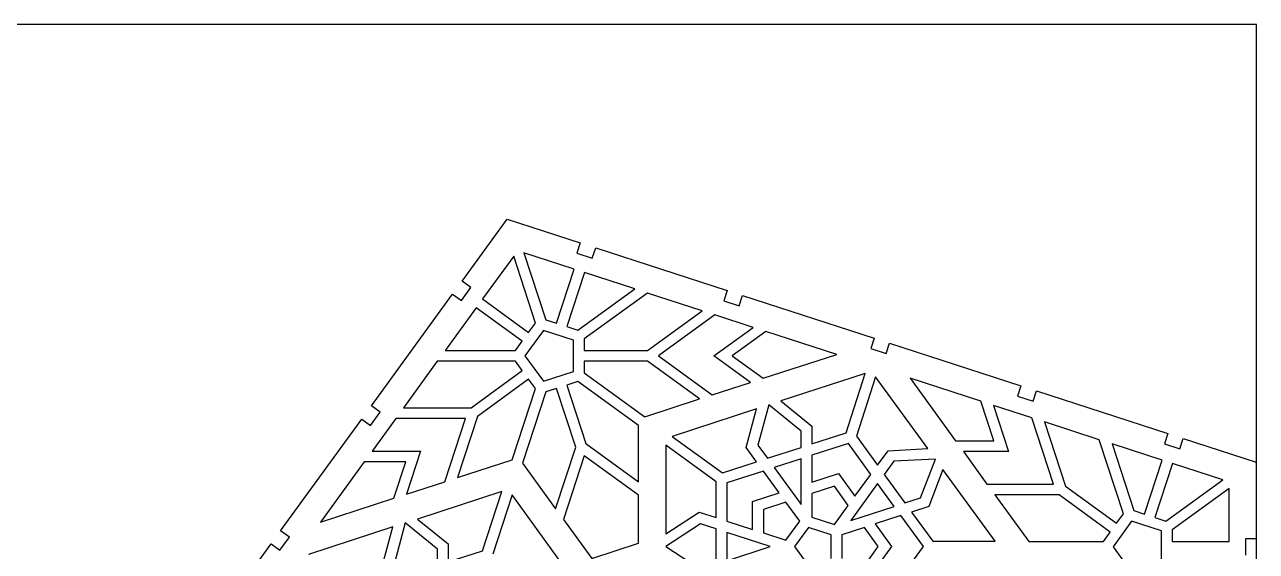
# Model space of a CAD drawing. Extents: x 0 to 580, y 0 to 430.
# Drawn here: x 352.7 to 580, y 332.7 to 430 of the extents above; entities that cross this region are included whole.
import ezdxf

# ---------------------------------------------------------------- set-up
doc = ezdxf.new("R2010")
doc.units = 0
doc.header["$MEASUREMENT"] = 0

msp = doc.modelspace()

# ---------------------------------------------------------------- linework, layer by layer
for p, q in [((580, 430), (0, 430)), ((580, 0), (580, 430)), ((433.47, 382.64), (441.78, 394.09)), ((441.78, 394.09), (455.25, 389.72)), ((455.25, 389.72), (454.63, 387.82)), ((457.48, 386.89), (458.1, 388.79)), ((458.1, 388.79), (482.35, 380.91)), ((442.97, 387.21), (437.24, 379.33)), ((446.98, 374.88), (442.97, 387.21)), ((444.87, 387.83), (448.88, 375.5)), ((454.14, 384.82), (444.87, 387.83)), ((454.63, 387.82), (457.48, 386.89)), ((450.9, 374.84), (454.14, 384.82)), ((456.04, 384.2), (452.8, 374.22)), ((465.31, 381.19), (456.04, 384.2)), ((435.08, 381.47), (433.47, 382.64)), ((416.71, 359.58), (431.7, 380.21)), ((431.7, 380.21), (433.32, 379.04)), ((433.32, 379.04), (435.08, 381.47)), ((454.82, 373.57), (465.31, 381.19)), ((467.66, 380.43), (455.99, 371.95)), ((477.75, 377.15), (467.66, 380.43)), ((482.35, 380.91), (481.73, 379.01)), ((484.59, 378.08), (485.2, 379.98)), ((485.2, 379.98), (509.46, 372.1)), ((436.06, 377.71), (430.34, 369.83)), ((444.55, 371.54), (436.06, 377.71)), ((437.24, 379.33), (445.73, 373.16)), ((481.73, 379.01), (484.59, 378.08)), ((448.88, 375.5), (450.9, 374.84)), ((467.67, 369.83), (477.75, 377.15)), ((480.1, 376.39), (469.7, 368.83)), ((487.15, 374.09), (480.1, 376.39)), ((448.47, 373.53), (445.05, 368.83)), ((445.73, 373.16), (446.98, 374.88)), ((453.99, 371.73), (448.47, 373.53)), ((452.8, 374.22), (454.82, 373.57)), ((479.9, 368.83), (487.15, 374.09)), ((489.5, 373.33), (483.31, 368.83)), ((502.57, 369.08), (489.5, 373.33)), ((443.3, 369.83), (444.55, 371.54)), ((453.99, 365.92), (453.99, 371.73)), ((455.99, 371.95), (455.99, 369.83)), ((509.46, 372.1), (508.84, 370.2)), ((511.69, 369.27), (512.31, 371.18)), ((512.31, 371.18), (536.56, 363.3)), ((430.34, 369.83), (443.3, 369.83)), ((445.05, 368.83), (448.47, 364.12)), ((455.99, 369.83), (467.67, 369.83)), ((469.7, 368.83), (479.61, 361.62)), ((486.66, 363.92), (479.9, 368.83)), ((483.31, 368.83), (489.01, 364.68)), ((489.01, 364.68), (502.57, 369.08)), ((508.84, 370.2), (511.69, 369.27)), ((428.88, 367.83), (422.65, 359.25)), ((443.3, 367.83), (428.88, 367.83)), ((435.11, 359.25), (444.55, 366.11)), ((444.55, 366.11), (443.3, 367.83)), ((448.47, 364.12), (453.99, 365.92)), ((467.67, 367.83), (455.99, 367.83)), ((455.99, 367.83), (455.99, 365.7)), ((477.26, 360.86), (467.67, 367.83)), ((445.73, 364.49), (436.28, 357.63)), ((446.98, 362.77), (445.73, 364.49)), ((454.82, 364.08), (452.8, 363.43)), ((466.02, 355.94), (454.82, 364.08)), ((455.99, 365.7), (467.17, 357.58)), ((479.61, 361.62), (486.66, 363.92)), ((507.85, 365.54), (492.29, 360.49)), ((504.3, 354.63), (507.85, 365.54)), ((509.75, 364.93), (506.21, 354.01)), ((519.37, 351.69), (509.75, 364.93)), ((529.17, 360.44), (516.11, 364.69)), ((516.11, 364.69), (524.49, 353.15)), ((442.71, 349.63), (446.98, 362.77)), ((448.88, 362.15), (444.6, 348.98)), ((450.9, 362.81), (448.88, 362.15)), ((454.41, 351.99), (450.9, 362.81)), ((452.8, 363.43), (456.31, 352.61)), ((536.56, 363.3), (535.94, 361.39)), ((535.94, 361.39), (538.8, 360.47)), ((538.8, 360.47), (539.41, 362.37)), ((539.41, 362.37), (563.67, 354.49)), ((418.33, 358.41), (416.71, 359.58)), ((422.65, 359.25), (435.11, 359.25)), ((467.17, 357.58), (477.26, 360.86)), ((490.02, 359.75), (488.04, 352.34)), ((495.99, 354.92), (490.02, 359.75)), ((492.29, 360.49), (497.99, 355.87)), ((531.54, 353.15), (529.17, 360.44)), ((538.58, 357.38), (531.52, 359.68)), ((531.52, 359.68), (534.29, 351.15)), ((399.96, 336.53), (414.95, 357.16)), ((414.95, 357.16), (416.57, 355.98)), ((416.57, 355.98), (418.33, 358.41)), ((421.2, 357.25), (416.84, 351.25)), ((434.06, 357.25), (421.2, 357.25)), ((430.27, 345.59), (434.06, 357.25)), ((436.28, 357.63), (432.62, 346.36)), ((487.76, 359.02), (472.2, 353.96)), ((485.86, 351.93), (487.76, 359.02)), ((542.55, 345.15), (538.58, 357.38)), ((466.02, 345.56), (466.02, 355.94)), ((495.99, 351.92), (495.99, 354.92)), ((497.99, 355.87), (497.99, 352.57)), ((497.99, 352.57), (504.3, 354.63)), ((540.93, 356.62), (544.78, 344.77)), ((551.01, 353.34), (540.93, 356.62)), ((456.31, 352.61), (466.02, 345.56)), ((471.02, 352.34), (471.02, 335.98)), ((480.31, 345.59), (471.02, 352.34)), ((472.2, 353.96), (481.49, 347.21)), ((488.04, 352.34), (489.8, 349.91)), ((504.72, 352.66), (497.99, 350.47)), ((508.87, 346.93), (504.72, 352.66)), ((506.21, 354.01), (510.11, 348.63)), ((524.49, 353.15), (531.54, 353.15)), ((555.47, 339.63), (551.01, 353.34)), ((553.37, 352.58), (557.37, 340.25)), ((562.63, 349.57), (553.37, 352.58)), ((563.67, 354.49), (563.05, 352.59)), ((563.05, 352.59), (565.9, 351.66)), ((565.9, 351.66), (566.52, 353.56)), ((566.52, 353.56), (579.98, 349.19)), ((416.84, 351.25), (425.8, 351.25)), ((425.8, 351.25), (423.22, 343.3)), ((450.7, 340.58), (454.41, 351.99)), ((455.99, 350.37), (452.16, 338.58)), ((466.02, 343.08), (455.99, 350.37)), ((487.8, 349.26), (485.86, 351.93)), ((489.8, 349.91), (495.99, 351.92)), ((497.99, 350.47), (497.99, 345.49)), ((510.11, 348.63), (512.05, 351.3)), ((512.05, 351.3), (519.37, 351.69)), ((525.94, 351.15), (530.3, 345.15)), ((534.29, 351.15), (525.94, 351.15)), ((415.38, 349.25), (407.31, 338.13)), ((423.04, 349.25), (415.38, 349.25)), ((420.86, 342.54), (423.04, 349.25)), ((432.62, 346.36), (442.71, 349.63)), ((444.6, 348.98), (450.7, 340.58)), ((481.49, 347.21), (487.8, 349.26)), ((495.99, 349.82), (491.04, 348.21)), ((491.04, 348.21), (495.99, 341.4)), ((495.99, 341.4), (495.99, 349.82)), ((513.11, 349.36), (511.34, 346.93)), ((520.77, 349.76), (513.11, 349.36)), ((518.02, 342.6), (520.77, 349.76)), ((522.17, 347.83), (519.54, 340.99)), ((531.79, 334.6), (522.17, 347.83)), ((559.39, 339.59), (562.63, 349.57)), ((564.54, 348.95), (561.29, 338.97)), ((573.81, 345.94), (564.54, 348.95)), ((579.98, 349.19), (579.98, 335.03)), ((423.22, 343.3), (430.27, 345.59)), ((480.31, 338.95), (480.31, 345.59)), ((489.04, 347.56), (482.31, 345.38)), ((491.97, 343.53), (489.04, 347.56)), ((497.99, 345.49), (502.9, 347.08)), ((502.9, 347.08), (505.94, 342.9)), ((505.94, 342.9), (508.87, 346.93)), ((511.34, 346.93), (515.16, 341.67)), ((563.31, 338.32), (573.81, 345.94)), ((440.77, 343.75), (425.21, 338.69)), ((437.22, 332.83), (440.77, 343.75)), ((482.31, 345.38), (482.31, 338.3)), ((487.05, 341.93), (491.97, 343.53)), ((502.14, 344.73), (497.99, 343.39)), ((497.99, 343.39), (497.99, 339.03)), ((504.7, 341.21), (502.14, 344.73)), ((510.11, 345.23), (505.16, 338.42)), ((513.16, 341.02), (510.11, 345.23)), ((530.3, 345.15), (542.55, 345.15)), ((544.78, 344.77), (554.22, 337.91)), ((574.98, 344.32), (564.49, 336.7)), ((574.98, 334.57), (574.98, 344.32)), ((407.31, 338.13), (420.86, 342.54)), ((442.67, 343.13), (439.12, 332.21)), ((452.29, 329.89), (442.67, 343.13)), ((466.02, 334.22), (466.02, 343.08)), ((487.05, 336.76), (487.05, 341.93)), ((493.2, 341.83), (489.05, 340.48)), ((495.76, 338.3), (493.2, 341.83)), ((502.14, 337.68), (504.7, 341.21)), ((505.16, 338.42), (513.16, 341.02)), ((515.16, 341.67), (518.02, 342.6)), ((519.54, 340.99), (516.4, 339.97)), ((531.75, 343.15), (537.99, 334.57)), ((543.6, 343.15), (531.75, 343.15)), ((553.05, 336.29), (543.6, 343.15)), ((425.21, 338.69), (430.9, 334.08)), ((471.02, 335.98), (477.17, 339.97)), ((477.17, 339.97), (480.31, 338.95)), ((489.05, 340.48), (489.05, 336.12)), ((497.99, 339.03), (502.14, 337.68)), ((514.4, 339.32), (509.66, 337.78)), ((518.56, 333.6), (514.4, 339.32)), ((516.4, 339.97), (520.31, 334.6)), ((554.22, 337.91), (555.47, 339.63)), ((557.37, 340.25), (559.39, 339.59)), ((561.29, 338.97), (563.31, 338.32)), ((401.58, 335.35), (399.96, 336.53)), ((420.68, 337.22), (405.12, 332.16)), ((418.78, 330.14), (420.68, 337.22)), ((422.94, 337.96), (420.96, 330.54)), ((428.9, 333.12), (422.94, 337.96)), ((452.16, 338.58), (457.37, 331.41)), ((477.46, 337.78), (471.02, 333.6)), ((480.31, 336.85), (477.46, 337.78)), ((480.31, 330.35), (480.31, 336.85)), ((482.31, 338.3), (487.05, 336.76)), ((493.2, 334.77), (495.76, 338.3)), ((497.38, 337.12), (494.81, 333.6)), ((501.52, 335.78), (497.38, 337.12)), ((507.67, 337.12), (503.52, 335.78)), ((510.23, 333.6), (507.67, 337.12)), ((509.66, 337.78), (512.7, 333.6)), ((556.96, 338.28), (553.55, 333.57)), ((562.49, 336.48), (556.96, 338.28)), ((562.49, 330.67), (562.49, 336.48)), ((564.49, 336.7), (564.49, 334.57)), ((383.21, 313.47), (398.2, 334.1)), ((398.2, 334.1), (399.82, 332.92)), ((399.82, 332.92), (401.58, 335.35)), ((457.37, 331.41), (466.02, 334.22)), ((490.31, 333.6), (482.31, 336.2)), ((482.31, 336.2), (482.31, 331)), ((489.05, 336.12), (493.2, 334.77)), ((501.52, 331.42), (501.52, 335.78)), ((503.52, 335.78), (503.52, 331.42)), ((520.31, 334.6), (531.79, 334.6)), ((537.99, 334.57), (551.8, 334.57)), ((551.8, 334.57), (553.05, 336.29)), ((564.49, 334.57), (574.98, 334.57)), ((579.98, 335.03), (577.98, 335.03)), ((577.98, 335.03), (577.98, 332.03)), ((428.9, 330.12), (428.9, 333.12)), ((430.9, 334.08), (430.9, 330.78)), ((430.9, 330.78), (437.22, 332.83)), ((471.02, 333.6), (477.46, 329.42)), ((482.31, 331), (490.31, 333.6)), ((494.81, 333.6), (497.38, 330.07)), ((507.67, 330.07), (510.23, 333.6)), ((512.7, 333.6), (509.66, 329.41)), ((514.4, 327.87), (518.56, 333.6)), ((553.55, 333.57), (556.96, 328.87))]:
    msp.add_line(p, q)

doc.saveas('drawing.dxf')
